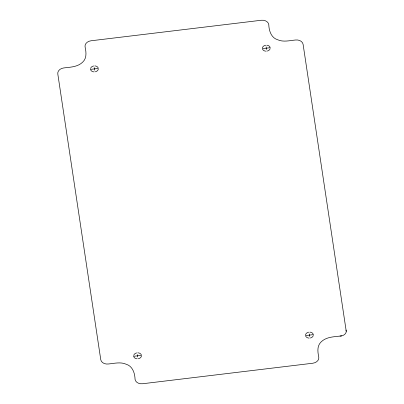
<?xml version="1.0" encoding="UTF-8"?>
<svg xmlns="http://www.w3.org/2000/svg" width="404" height="404" viewBox="0 0 404 404"><rect width="100%" height="100%" fill="white"/><g stroke="black" fill="none" stroke-linecap="round" stroke-linejoin="round"><path stroke-width="0.61" d="M93.486 66.054L93.98 65.943M94.864 71.846L95.359 71.735M265.362 45.339L265.852 45.228M266.741 51.131L267.231 51.02M136.623 352.98L137.113 352.869M138.001 358.772L138.496 358.661M308.499 332.265L308.989 332.154M309.878 338.057L310.368 337.946M341.653 335.875C334.669 336.855 326.589 336.557 321.17 341.87C316.822 345.864 317.675 352.076 318.796 357.247A6.817 5.217 -4.5 0 1 312.807 363.226L142.612 383.739A6.817 5.217 -4.5 0 1 135.067 379.391C134.875 373.291 132.714 366.211 126.22 364.256C120.559 361.686 114.186 363.454 108.297 363.999A6.817 5.217 -4.5 0 1 100.753 359.651L57.797 73.917A6.817 5.217 -4.5 0 1 63.787 67.933C70.301 67.15 77.689 67.054 82.689 62.13C87.037 58.136 86.183 51.924 85.057 46.753A6.817 5.217 -4.5 0 1 91.046 40.774L261.247 20.261A6.817 5.217 -4.5 0 1 268.786 24.609C268.983 30.709 271.145 37.789 277.634 39.744C283.295 42.314 289.668 40.546 295.556 40.001A6.817 5.217 -4.5 0 1 303.101 44.349L346.243 331.295M340.067 336.067L341.905 335.825A6.03 4.611 -4.5 0 0 346.248 331.492L346.061 330.083M270.039 47.339L270.165 47.712L262.428 48.647L262.555 49.02M313.176 334.265L313.302 334.638L305.565 335.572L305.692 335.946M98.167 68.054L98.288 68.427L90.557 69.362L90.678 69.735M141.304 354.98L141.425 355.353L133.694 356.288L133.815 356.661M266.105 46.889L266.489 49.47M309.262 333.972L309.626 336.396M94.228 67.604L94.617 70.185M137.39 354.682L137.734 356.984M313.282 335.421A3.899 2.98 -4.5 0 1 310.863 337.835M308.863 338.077A3.899 2.98 -4.5 0 1 305.813 336.32M305.581 334.79A3.899 2.98 -4.5 0 1 308.005 332.376M310.004 332.133A3.899 2.98 -4.5 0 1 313.055 333.891M141.41 356.131A3.899 2.98 -4.5 0 1 138.986 358.55M136.986 358.792A3.899 2.98 -4.5 0 1 133.936 357.035M133.709 355.505A3.899 2.98 -4.5 0 1 136.128 353.091M138.133 352.849A3.899 2.98 -4.5 0 1 141.178 354.606M98.273 69.21A3.899 2.98 -4.5 0 1 95.849 71.624M93.849 71.867A3.899 2.98 -4.5 0 1 90.799 70.109M90.572 68.579A3.899 2.98 -4.5 0 1 92.991 66.165M94.996 65.923A3.899 2.98 -4.5 0 1 98.041 67.68M270.145 48.495A3.899 2.98 -4.5 0 1 267.726 50.909M265.726 51.151A3.899 2.98 -4.5 0 1 262.676 49.394M262.443 47.864A3.899 2.98 -4.5 0 1 264.867 45.45M266.867 45.208A3.899 2.98 -4.5 0 1 269.917 46.965"/></g></svg>
